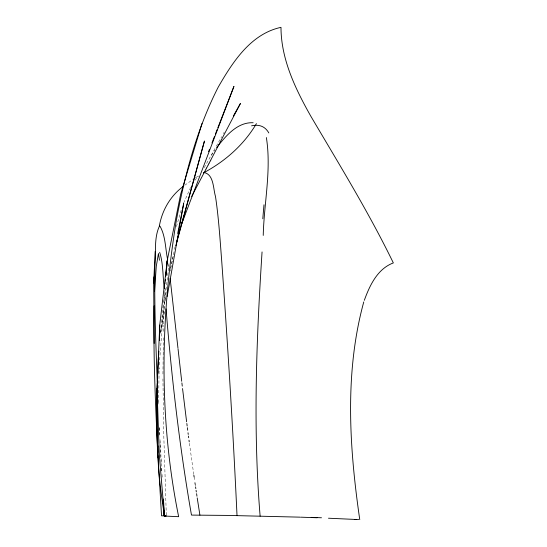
<?xml version="1.0" encoding="UTF-8"?>
<svg xmlns="http://www.w3.org/2000/svg" width="547" height="547" viewBox="0 0 547 547"><rect width="100%" height="100%" fill="white"/><g stroke="black" fill="none" stroke-linecap="round" stroke-linejoin="round"><path stroke-width="0.41" stroke-dasharray="2.73 2.05" d="M162.931 374.011L163.403 336.508M158.637 402.51L159.129 367.646M163.574 331.393L163.765 325.417M158.657 373.273L159.047 368.165M159.3 364.76L165.05 288.973M165.433 283.859L165.632 281.308M160.702 331.667L163.088 305.541M163.396 302.17L163.628 299.64M166.021 289.712L168.845 265.685M160.647 332.501L166.172 291.626M160.62 333.355L164.784 309.903M170.206 271.025L170.541 269.363M170.705 268.529L174.363 250.191M174.534 249.357L175.033 246.861M170.534 268.242L172.271 260.16M172.449 259.36L173.536 254.622M176.449 226.567L181.242 209.973M183.696 202.93L190.848 186.876M204.263 167.621L215.874 146.952M216.291 146.213L221.699 136.641M223.361 133.694L224.195 132.217M211.347 155.43L214.909 150.063M194.773 180.442L198.472 175.997M184.742 185.276L192.606 179.703M195.224 177.946L197.966 176.264M195.197 484.396L195.45 486.085M193.741 474.427L189.337 442.673M194.096 476.902L194.691 481.025M168.244 263.784L168.859 268.406M164.756 293.554L165.488 302.19M159.307 427.733L159.703 434.523M159.998 439.617L161.83 471.042M162.028 474.434L162.274 478.68M161.358 468.348L161.488 470.817M161.057 462.53L160.004 441.709M159.676 435.18L159.321 427.706M166.309 515.11L163.854 437.668L162.924 378.927M205.658 169.659A662.684 102.248 -83.9 0 1 211.101 159.922M163.375 323.879A376.008 55.028 83.5 0 1 165.707 288.248"/><path stroke-width="0.82" d="M158.015 445.88C157.44 469.415 161.023 492.826 164.456 516.047L164.743 516.06M159.519 340.432L159.738 325.123L167.177 260.871L180.599 194.431L201.987 123.492M154.117 305.896C153.242 354.771 155.375 403.638 157.803 452.437M159.738 325.123L156.524 401.375L156.627 429.429L157.851 457.791L157.03 388.664L157.919 403.953M154.562 291.448L156.278 266.273L158.425 253.733M154.165 343.461L153.659 282.99L155.211 251.36M153.659 282.99L153.987 276.83M158.336 358.606L156.524 401.375L157.235 392.008M262.054 251.941C256.393 339.844 252.905 428.239 260.126 516.163M158.398 357.779L158.904 351.195M263.23 235.422C264.016 202.937 271.538 169.973 266.368 137.557M166.083 275.346L167.177 260.871L165.789 276.044M165.331 281.096L165.481 279.414M167.163 296.501L183.676 203.518L177.693 233.521M159.334 226.198C161.967 210.438 170.459 195.764 183.43 186.308M176.407 242.889L180.045 229.508M175.765 245.849L204.462 141.003L180.278 228.714M363.776 301.903C344.391 372.664 349.342 447.795 359.762 519.65M183.819 217.097L181.919 223.183L233.952 86.385L217.856 127.779M184.065 216.366L184.79 214.171M208.571 151.656L209.494 149.269M211.976 142.904L214.451 136.531M215.381 134.145L217.234 129.372M364.316 300.33C369.738 285.404 377.451 268.871 393.341 262.916C368.74 212.339 339.215 164.421 310.703 116.012C295.373 88.846 281.055 59.179 280.987 27.35C250.752 33.866 232.701 62.03 218.28 87.028C196.879 128.948 184.77 174.808 176.264 220.892C160.244 318.58 158.876 419.44 178.657 516.689L165.126 516.074M191.669 196.441L240.42 103.499L233.343 116.019M256.44 123.608C243.88 144.825 225.097 161.372 203.436 172.907M216.674 147.601C225.596 136.244 237.207 121.995 253.145 122.733M157.03 388.664L159.307 454.68L164.428 516.04L165.953 515.971M300.248 517.161L227.798 515.418L192.312 515.096M166.179 515.855L161.536 515.821L157.974 455.706M191.717 515.096L191.477 515.089C179.546 446.824 171.642 377.915 166.049 308.85M300.939 517.182L317.198 517.763M328.467 518.221L355.967 519.465M164.408 516.047L163.464 499.062M204.072 172.524C213.973 174.472 213.104 188.715 215.477 196.394C218.67 217.631 220.01 239.087 221.672 260.481C227.798 345.458 233.09 430.496 237.015 515.602M159.662 252.29C163.43 263.893 162.657 276.693 164.346 288.748M197.214 497.893L199.908 515.13M194.944 482.707L195.197 484.396M195.573 486.926L195.826 488.615M196.079 490.303L196.332 491.992M196.585 493.674L196.961 496.211M193.864 475.247L194.096 476.902M167.69 259.873C165.317 248.776 165.693 236.215 160.011 226.219L159.43 226.157C153.686 238.321 156.216 253.302 154.869 266.498C154.295 304.884 155.786 343.27 157.262 381.628M188.024 432.78L188.243 434.427M188.462 436.075L188.681 437.73M189.009 440.198L189.228 441.846M186.616 421.792L182.548 388.561M186.835 423.481L187.156 426.017M187.375 427.706L187.696 430.243M170.131 278.341L177.96 348.124M181.707 381.28L178.048 348.931M181.891 382.9L182.267 386.134M163.109 500.936L163.936 515.835M158.418 254.006A682.964 14.735 -88.5 0 1 159.43 260.242M354.894 519.397A87.158 0.656 3.3 0 1 358.675 519.582M311.229 517.38A477.818 3.918 3.5 0 1 321.479 517.77M262.806 218.773A421.245 10.441 -87.9 0 1 263.996 204.756M251.579 125.824A1116.988 118.631 -62.6 0 1 268.803 132.948"/></g></svg>
